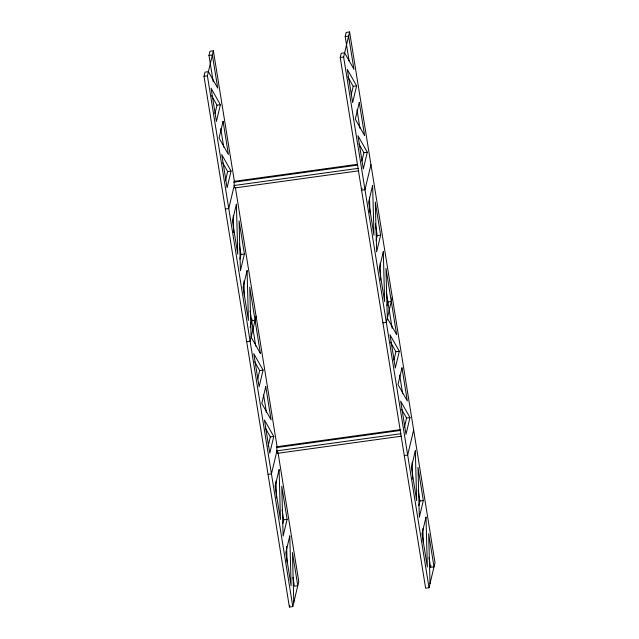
<?xml version="1.0" encoding="UTF-8"?>
<svg xmlns="http://www.w3.org/2000/svg" width="639" height="639" viewBox="0 0 639 639"><rect width="100%" height="100%" fill="white"/><g stroke="black" fill="none" stroke-linecap="round" stroke-linejoin="round"><path stroke-width="0.96" d="M278.053 452.771L298.772 581.522L292.798 606.579L289.395 607.05L204.001 76.321L204.999 72.143L208.402 71.672L217.723 88.134L212.388 54.97L208.977 55.441L213.218 81.776M208.977 55.441L209.975 51.264L213.378 50.793L234.409 181.508M292.798 606.579L207.411 75.849L213.378 50.793M214.992 113.55L216.988 105.195L211.589 95.658M220.391 104.724L216.413 121.426L211.078 88.262L220.391 104.724L216.988 105.195M225.447 180.813L227.66 171.532L222.755 162.873M231.062 171.06L227.085 187.77L221.749 154.598L231.062 171.06L227.66 171.532M358.775 170.805L234.809 187.946L234.249 185.494L234.082 181.364L357.065 164.359M234.265 185.398L228.762 208.53L225.351 209.001M239.897 259.099L240.999 254.458L239.274 243.731M244.41 253.987L240.424 270.696L239.074 220.822L244.41 253.987L240.999 254.458M250.129 327.296L252.07 319.133M256.079 316.153L250.105 341.218L246.702 341.689M257.693 378.911L259.682 370.556L254.777 361.89M263.084 370.085L259.107 386.795L253.771 353.623L263.084 370.085L259.682 370.556M345.204 36.599L346.202 32.421L349.605 31.95L434.999 562.679L429.025 587.736L425.622 588.207L340.228 57.478L341.226 53.301L344.629 52.829L353.942 69.3L348.606 36.127L345.204 36.599L349.126 60.985M429.025 587.736L343.63 57.007L349.605 31.95M351.218 94.708L353.207 86.353L347.816 76.824M268.14 446.182L270.353 436.9L265.449 428.234M356.618 85.882L352.632 102.591L347.296 69.419L356.618 85.882L353.207 86.353M273.764 436.429L269.778 453.139L264.442 419.967L273.764 436.429L270.353 436.9M401.468 436.165L277.502 453.315L276.943 450.854L276.775 446.733L400.741 429.584M276.967 450.767L271.455 473.898L268.045 474.37M277.502 453.315L277.701 452.476M361.89 161.044L363.887 152.697L358.982 144.031M367.289 152.226L363.311 168.928L357.968 135.756L367.289 152.226L363.887 152.697M362.033 188.233L361.578 190.166L364.981 189.695L370.955 164.63M282.813 523.541L283.7 519.826L282.126 510.074M287.103 519.355L283.125 536.065L281.767 486.183L287.103 519.355L283.7 519.826M376.123 240.264L377.226 235.623L375.341 223.914M289.395 607.05L289.794 605.381M380.628 235.152L376.651 251.854L375.293 201.98L380.628 235.152L377.226 235.623M387.018 305.674L387.897 301.959L391.308 301.488M392.298 297.311L386.331 322.375L382.921 322.847M393.912 360.069L395.908 351.722L390.509 342.184M399.311 351.25L395.333 367.952L389.99 334.78L399.311 351.25L395.908 351.722M404.367 427.339L406.58 418.058L401.675 409.391M409.982 417.586L406.005 434.296L400.669 401.124L409.982 417.586L406.58 418.058M413.649 429.999L407.674 455.056L404.271 455.527M418.817 505.625L419.919 500.984L418.194 490.257M423.33 500.513L419.344 517.223L417.986 467.341L423.33 500.513L419.919 500.984M430.023 583.559L428.665 533.685L434.001 566.857L430.598 567.328L430.99 565.659M204.001 76.321L207.411 75.849M340.228 57.478L343.63 57.007M233.882 182.203L357.848 165.062M234.249 185.494L358.207 168.353M251.678 320.802L255.081 320.331M276.583 447.572L400.541 430.422M276.943 450.854L400.909 433.713M356.977 109.764L359.957 128.303M386.331 292.207L392.138 328.302M399.671 375.133L402.658 393.672M429.025 557.567L430.598 567.328M235.36 187.403L277.11 446.869M220.751 128.607L223.738 147.146M250.105 311.049L255.76 346.17M263.603 394.95L266.431 412.506M292.958 577.384L294.371 586.171L297.774 585.699L292.438 552.527L293.796 602.401M422.89 528.541L423.266 542.511M412.211 462.205L412.674 479.162M380.189 263.18L380.652 280.138M369.542 197.834L369.949 212.795M286.639 546.385L287.071 562.344M275.992 481.039L276.455 498.005M243.938 281.024L244.346 295.985M233.291 215.678L233.754 232.636M223.059 121.306L219.081 138.016L228.395 154.478L223.059 121.306M236.398 204.232L232.42 220.942L237.756 254.114L236.398 204.232M247.077 270.577L243.092 287.278L248.435 320.451L247.077 270.577M265.752 386.675L261.774 403.377L271.096 419.847L265.752 386.675M359.286 102.472L355.3 119.173L364.621 135.636L359.286 102.472M279.099 469.601L275.113 486.303L280.457 519.475L279.099 469.601M372.625 185.398L368.647 202.1L373.983 235.272L372.625 185.398M289.771 535.937L285.793 552.647L291.128 585.819L289.771 535.937M383.296 251.734L379.318 268.444L384.654 301.616L383.296 251.734M401.979 367.832L398.001 384.542L407.315 401.004L401.979 367.832M415.318 450.759L411.34 467.468L416.676 500.633L415.318 450.759M425.997 517.103L422.012 533.805L427.355 566.977L425.997 517.103M396.643 334.66L387.322 318.198L385.964 268.324L396.643 334.66M260.416 353.503L251.103 337.041L249.745 287.159L260.416 353.503"/></g></svg>
